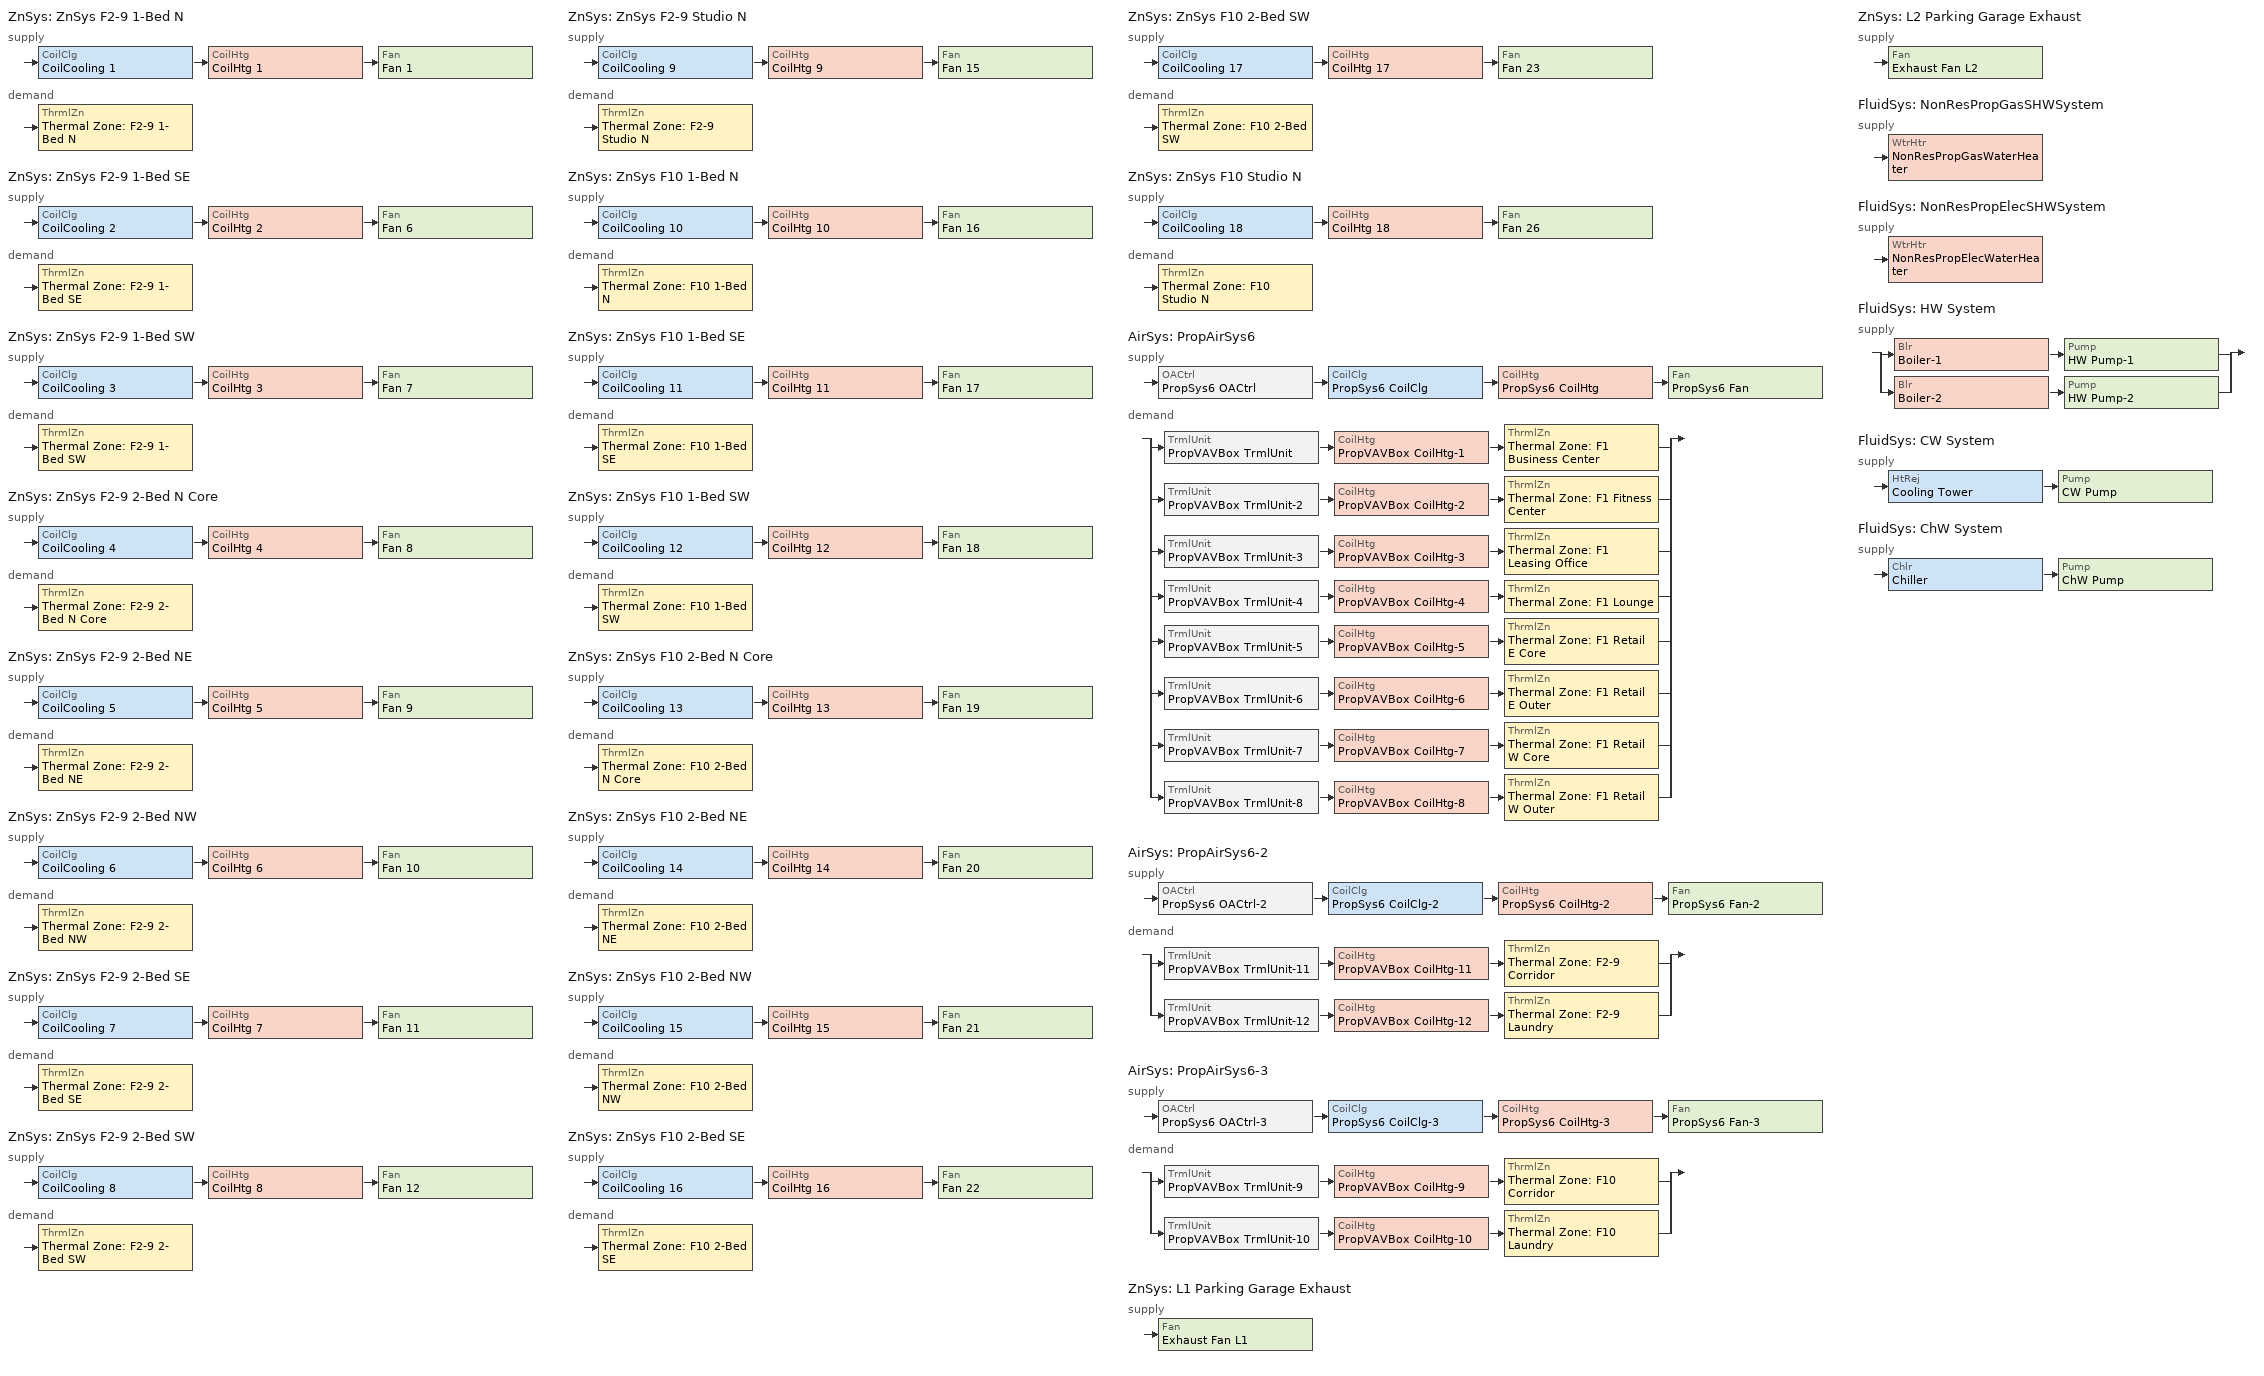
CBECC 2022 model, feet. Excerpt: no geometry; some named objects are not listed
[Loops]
ZnSys 'ZnSys F2-9 1-Bed N'
 supply: CoilClg 'CoilCooling 1' > CoilHtg 'CoilHtg 1' > Fan 'Fan 1'
 demand: ThrmlZn 'Thermal Zone: F2-9 1-Bed N'
ZnSys 'ZnSys F2-9 1-Bed SE'
 supply: CoilClg 'CoilCooling 2' > CoilHtg 'CoilHtg 2' > Fan 'Fan 6'
 demand: ThrmlZn 'Thermal Zone: F2-9 1-Bed SE'
ZnSys 'ZnSys F2-9 1-Bed SW'
 supply: CoilClg 'CoilCooling 3' > CoilHtg 'CoilHtg 3' > Fan 'Fan 7'
 demand: ThrmlZn 'Thermal Zone: F2-9 1-Bed SW'
ZnSys 'ZnSys F2-9 2-Bed N Core'
 supply: CoilClg 'CoilCooling 4' > CoilHtg 'CoilHtg 4' > Fan 'Fan 8'
 demand: ThrmlZn 'Thermal Zone: F2-9 2-Bed N Core'
ZnSys 'ZnSys F2-9 2-Bed NE'
 supply: CoilClg 'CoilCooling 5' > CoilHtg 'CoilHtg 5' > Fan 'Fan 9'
 demand: ThrmlZn 'Thermal Zone: F2-9 2-Bed NE'
ZnSys 'ZnSys F2-9 2-Bed NW'
 supply: CoilClg 'CoilCooling 6' > CoilHtg 'CoilHtg 6' > Fan 'Fan 10'
 demand: ThrmlZn 'Thermal Zone: F2-9 2-Bed NW'
ZnSys 'ZnSys F2-9 2-Bed SE'
 supply: CoilClg 'CoilCooling 7' > CoilHtg 'CoilHtg 7' > Fan 'Fan 11'
 demand: ThrmlZn 'Thermal Zone: F2-9 2-Bed SE'
ZnSys 'ZnSys F2-9 2-Bed SW'
 supply: CoilClg 'CoilCooling 8' > CoilHtg 'CoilHtg 8' > Fan 'Fan 12'
 demand: ThrmlZn 'Thermal Zone: F2-9 2-Bed SW'
ZnSys 'ZnSys F2-9 Studio N'
 supply: CoilClg 'CoilCooling 9' > CoilHtg 'CoilHtg 9' > Fan 'Fan 15'
 demand: ThrmlZn 'Thermal Zone: F2-9 Studio N'
ZnSys 'ZnSys F10 1-Bed N'
 supply: CoilClg 'CoilCooling 10' > CoilHtg 'CoilHtg 10' > Fan 'Fan 16'
 demand: ThrmlZn 'Thermal Zone: F10 1-Bed N'
ZnSys 'ZnSys F10 1-Bed SE'
 supply: CoilClg 'CoilCooling 11' > CoilHtg 'CoilHtg 11' > Fan 'Fan 17'
 demand: ThrmlZn 'Thermal Zone: F10 1-Bed SE'
ZnSys 'ZnSys F10 1-Bed SW'
 supply: CoilClg 'CoilCooling 12' > CoilHtg 'CoilHtg 12' > Fan 'Fan 18'
 demand: ThrmlZn 'Thermal Zone: F10 1-Bed SW'
ZnSys 'ZnSys F10 2-Bed N Core'
 supply: CoilClg 'CoilCooling 13' > CoilHtg 'CoilHtg 13' > Fan 'Fan 19'
 demand: ThrmlZn 'Thermal Zone: F10 2-Bed N Core'
ZnSys 'ZnSys F10 2-Bed NE'
 supply: CoilClg 'CoilCooling 14' > CoilHtg 'CoilHtg 14' > Fan 'Fan 20'
 demand: ThrmlZn 'Thermal Zone: F10 2-Bed NE'
ZnSys 'ZnSys F10 2-Bed NW'
 supply: CoilClg 'CoilCooling 15' > CoilHtg 'CoilHtg 15' > Fan 'Fan 21'
 demand: ThrmlZn 'Thermal Zone: F10 2-Bed NW'
ZnSys 'ZnSys F10 2-Bed SE'
 supply: CoilClg 'CoilCooling 16' > CoilHtg 'CoilHtg 16' > Fan 'Fan 22'
 demand: ThrmlZn 'Thermal Zone: F10 2-Bed SE'
ZnSys 'ZnSys F10 2-Bed SW'
 supply: CoilClg 'CoilCooling 17' > CoilHtg 'CoilHtg 17' > Fan 'Fan 23'
 demand: ThrmlZn 'Thermal Zone: F10 2-Bed SW'
ZnSys 'ZnSys F10 Studio N'
 supply: CoilClg 'CoilCooling 18' > CoilHtg 'CoilHtg 18' > Fan 'Fan 26'
 demand: ThrmlZn 'Thermal Zone: F10 Studio N'
AirSys 'PropAirSys6'
 supply: OACtrl 'PropSys6 OACtrl' > CoilClg 'PropSys6 CoilClg' > CoilHtg 'PropSys6 CoilHtg' > Fan 'PropSys6 Fan'
 demand: split
  | TrmlUnit 'PropVAVBox TrmlUnit' > CoilHtg 'PropVAVBox CoilHtg-1' > ThrmlZn 'Thermal Zone: F1 Business Center'
  | TrmlUnit 'PropVAVBox TrmlUnit-2' > CoilHtg 'PropVAVBox CoilHtg-2' > ThrmlZn 'Thermal Zone: F1 Fitness Center'
  | TrmlUnit 'PropVAVBox TrmlUnit-3' > CoilHtg 'PropVAVBox CoilHtg-3' > ThrmlZn 'Thermal Zone: F1 Leasing Office'
  | TrmlUnit 'PropVAVBox TrmlUnit-4' > CoilHtg 'PropVAVBox CoilHtg-4' > ThrmlZn 'Thermal Zone: F1 Lounge'
  | TrmlUnit 'PropVAVBox TrmlUnit-5' > CoilHtg 'PropVAVBox CoilHtg-5' > ThrmlZn 'Thermal Zone: F1 Retail E Core'
  | TrmlUnit 'PropVAVBox TrmlUnit-6' > CoilHtg 'PropVAVBox CoilHtg-6' > ThrmlZn 'Thermal Zone: F1 Retail E Outer'
  | TrmlUnit 'PropVAVBox TrmlUnit-7' > CoilHtg 'PropVAVBox CoilHtg-7' > ThrmlZn 'Thermal Zone: F1 Retail W Core'
  | TrmlUnit 'PropVAVBox TrmlUnit-8' > CoilHtg 'PropVAVBox CoilHtg-8' > ThrmlZn 'Thermal Zone: F1 Retail W Outer'
AirSys 'PropAirSys6-2'
 supply: OACtrl 'PropSys6 OACtrl-2' > CoilClg 'PropSys6 CoilClg-2' > CoilHtg 'PropSys6 CoilHtg-2' > Fan 'PropSys6 Fan-2'
 demand: split
  | TrmlUnit 'PropVAVBox TrmlUnit-11' > CoilHtg 'PropVAVBox CoilHtg-11' > ThrmlZn 'Thermal Zone: F2-9 Corridor'
  | TrmlUnit 'PropVAVBox TrmlUnit-12' > CoilHtg 'PropVAVBox CoilHtg-12' > ThrmlZn 'Thermal Zone: F2-9 Laundry'
AirSys 'PropAirSys6-3'
 supply: OACtrl 'PropSys6 OACtrl-3' > CoilClg 'PropSys6 CoilClg-3' > CoilHtg 'PropSys6 CoilHtg-3' > Fan 'PropSys6 Fan-3'
 demand: split
  | TrmlUnit 'PropVAVBox TrmlUnit-9' > CoilHtg 'PropVAVBox CoilHtg-9' > ThrmlZn 'Thermal Zone: F10 Corridor'
  | TrmlUnit 'PropVAVBox TrmlUnit-10' > CoilHtg 'PropVAVBox CoilHtg-10' > ThrmlZn 'Thermal Zone: F10 Laundry'
ZnSys 'L1 Parking Garage Exhaust'
 supply: Fan 'Exhaust Fan L1'
ZnSys 'L2 Parking Garage Exhaust'
 supply: Fan 'Exhaust Fan L2'
FluidSys 'NonResPropGasSHWSystem'
 supply: WtrHtr 'NonResPropGasWaterHeater'
FluidSys 'NonResPropElecSHWSystem'
 supply: WtrHtr 'NonResPropElecWaterHeater'
FluidSys 'HW System'
 supply: split
  | Blr 'Boiler-1' > Pump 'HW Pump-1'
  | Blr 'Boiler-2' > Pump 'HW Pump-2'
FluidSys 'CW System'
 supply: HtRej 'Cooling Tower' > Pump 'CW Pump'
FluidSys 'ChW System'
 supply: Chlr 'Chiller' > Pump 'ChW Pump'
[ZnSys]
Name | Type | Cnt | ExhSysType | ExhCtrlMthd
ZnSys F2-9 1-Bed N; ZnSys F2-9 1-Bed SE; ZnSys F2-9 1-Bed SW; ZnSys F2-9 Studio N | FPFC | 16
ZnSys F2-9 2-Bed N Core; ZnSys F2-9 2-Bed NE; ZnSys F2-9 2-Bed NW; ZnSys F2-9 2-Bed SE; ZnSys F2-9 2-Bed SW | FPFC | 8
ZnSys F10 1-Bed N; ZnSys F10 1-Bed SE; ZnSys F10 1-Bed SW; ZnSys F10 Studio N | FPFC | 2
ZnSys F10 2-Bed N Core; ZnSys F10 2-Bed NE; ZnSys F10 2-Bed NW; ZnSys F10 2-Bed SE; ZnSys F10 2-Bed SW | FPFC
L1 Parking Garage Exhaust; L2 Parking Garage Exhaust | Exhaust |  | ParkingGarage | COControl
[CoilClg] Type=ChilledWater; FluidSegInRef=ChW Supply; FluidSegOutRef=ChW Return
Name | Sys
CoilCooling 1 | ZnSys F2-9 1-Bed N
CoilCooling 2 | ZnSys F2-9 1-Bed SE
CoilCooling 3 | ZnSys F2-9 1-Bed SW
CoilCooling 4 | ZnSys F2-9 2-Bed N Core
CoilCooling 5 | ZnSys F2-9 2-Bed NE
CoilCooling 6 | ZnSys F2-9 2-Bed NW
CoilCooling 7 | ZnSys F2-9 2-Bed SE
CoilCooling 8 | ZnSys F2-9 2-Bed SW
CoilCooling 9 | ZnSys F2-9 Studio N
CoilCooling 10 | ZnSys F10 1-Bed N
CoilCooling 11 | ZnSys F10 1-Bed SE
CoilCooling 12 | ZnSys F10 1-Bed SW
CoilCooling 13 | ZnSys F10 2-Bed N Core
CoilCooling 14 | ZnSys F10 2-Bed NE
CoilCooling 15 | ZnSys F10 2-Bed NW
CoilCooling 16 | ZnSys F10 2-Bed SE
CoilCooling 17 | ZnSys F10 2-Bed SW
CoilCooling 18 | ZnSys F10 Studio N
PropSys6 CoilClg | PropAirSys6
PropSys6 CoilClg-2 | PropAirSys6-2
PropSys6 CoilClg-3 | PropAirSys6-3
[CoilHtg] Type=HotWater; FluidSegInRef=HW Supply; FluidSegOutRef=HW Return
Name | Sys
CoilHtg 1 | ZnSys F2-9 1-Bed N
CoilHtg 2 | ZnSys F2-9 1-Bed SE
CoilHtg 3 | ZnSys F2-9 1-Bed SW
CoilHtg 4 | ZnSys F2-9 2-Bed N Core
CoilHtg 5 | ZnSys F2-9 2-Bed NE
CoilHtg 6 | ZnSys F2-9 2-Bed NW
CoilHtg 7 | ZnSys F2-9 2-Bed SE
CoilHtg 8 | ZnSys F2-9 2-Bed SW
CoilHtg 9 | ZnSys F2-9 Studio N
CoilHtg 10 | ZnSys F10 1-Bed N
CoilHtg 11 | ZnSys F10 1-Bed SE
CoilHtg 12 | ZnSys F10 1-Bed SW
CoilHtg 13 | ZnSys F10 2-Bed N Core
CoilHtg 14 | ZnSys F10 2-Bed NE
CoilHtg 15 | ZnSys F10 2-Bed NW
CoilHtg 16 | ZnSys F10 2-Bed SE
CoilHtg 17 | ZnSys F10 2-Bed SW
CoilHtg 18 | ZnSys F10 Studio N
PropSys6 CoilHtg; PropVAVBox CoilHtg-1; PropVAVBox CoilHtg-2; PropVAVBox CoilHtg-3; PropVAVBox CoilHtg-4; PropVAVBox CoilHtg-5; PropVAVBox CoilHtg-6; PropVAVBox CoilHtg-7; PropVAVBox CoilHtg-8 | PropAirSys6
PropSys6 CoilHtg-2; PropVAVBox CoilHtg-11; PropVAVBox CoilHtg-12 | PropAirSys6-2
PropSys6 CoilHtg-3; PropVAVBox CoilHtg-9; PropVAVBox CoilHtg-10 | PropAirSys6-3
[Fan]
Name | Sys | CtrlMthd
Fan 1 | ZnSys F2-9 1-Bed N | ConstantVolume
Fan 6 | ZnSys F2-9 1-Bed SE | ConstantVolume
Fan 7 | ZnSys F2-9 1-Bed SW | ConstantVolume
Fan 8 | ZnSys F2-9 2-Bed N Core | ConstantVolume
Fan 9 | ZnSys F2-9 2-Bed NE | ConstantVolume
Fan 10 | ZnSys F2-9 2-Bed NW | ConstantVolume
Fan 11 | ZnSys F2-9 2-Bed SE | ConstantVolume
Fan 12 | ZnSys F2-9 2-Bed SW | ConstantVolume
Fan 15 | ZnSys F2-9 Studio N | ConstantVolume
Fan 16 | ZnSys F10 1-Bed N | ConstantVolume
Fan 17 | ZnSys F10 1-Bed SE | ConstantVolume
Fan 18 | ZnSys F10 1-Bed SW | ConstantVolume
Fan 19 | ZnSys F10 2-Bed N Core | ConstantVolume
Fan 20 | ZnSys F10 2-Bed NE | ConstantVolume
Fan 21 | ZnSys F10 2-Bed NW | ConstantVolume
Fan 22 | ZnSys F10 2-Bed SE | ConstantVolume
Fan 23 | ZnSys F10 2-Bed SW | ConstantVolume
Fan 26 | ZnSys F10 Studio N | ConstantVolume
PropSys6 Fan | PropAirSys6 | VariableSpeedDrive
PropSys6 Fan-2 | PropAirSys6-2 | VariableSpeedDrive
PropSys6 Fan-3 | PropAirSys6-3 | VariableSpeedDrive
Exhaust Fan L1 | L1 Parking Garage Exhaust | VariableSpeedDrive
Exhaust Fan L2 | L2 Parking Garage Exhaust | VariableSpeedDrive
[AirSys] Type=VAV; CtrlSysType=DDCToZone
Name | OptStart | Cnt
PropAirSys6 | 1
PropAirSys6-2 | 1 | 8
PropAirSys6-3 | 0
[AirSeg]
Name | Sys | Type
PropSys6 SupAirSeg | PropAirSys6 | Supply
PropSys6 RetAirSeg | PropAirSys6 | Return
PropSys6 SupAirSeg-2 | PropAirSys6-2 | Supply
PropSys6 RetAirSeg-2 | PropAirSys6-2 | Return
PropSys6 SupAirSeg-3 | PropAirSys6-3 | Supply
PropSys6 RetAirSeg-3 | PropAirSys6-3 | Return
[OACtrl]
Name | Sys | EconoCtrlMthd | EconoIntegration | AirSegSupRef | AirSegRetRef
PropSys6 OACtrl | PropAirSys6 | DifferentialDryBulb | Integrated | PropSys6 SupAirSeg | PropSys6 RetAirSeg
PropSys6 OACtrl-2 | PropAirSys6-2 |  |  | PropSys6 SupAirSeg-2 | PropSys6 RetAirSeg-2
PropSys6 OACtrl-3 | PropAirSys6-3 |  |  | PropSys6 SupAirSeg-3 | PropSys6 RetAirSeg-3
[TrmlUnit] Type=VAVReheatBox; ReheatCtrlMthd=DualMaximum
Name | Sys | ZnServedRef | Cnt
PropVAVBox TrmlUnit | PropAirSys6 | Thermal Zone: F1 Business Center
PropVAVBox TrmlUnit-2 | PropAirSys6 | Thermal Zone: F1 Fitness Center
PropVAVBox TrmlUnit-3 | PropAirSys6 | Thermal Zone: F1 Leasing Office
PropVAVBox TrmlUnit-4 | PropAirSys6 | Thermal Zone: F1 Lounge
PropVAVBox TrmlUnit-5 | PropAirSys6 | Thermal Zone: F1 Retail E Core | 2
PropVAVBox TrmlUnit-6 | PropAirSys6 | Thermal Zone: F1 Retail E Outer
PropVAVBox TrmlUnit-7 | PropAirSys6 | Thermal Zone: F1 Retail W Core | 2
PropVAVBox TrmlUnit-8 | PropAirSys6 | Thermal Zone: F1 Retail W Outer
PropVAVBox TrmlUnit-11 | PropAirSys6-2 | Thermal Zone: F2-9 Corridor
PropVAVBox TrmlUnit-12 | PropAirSys6-2 | Thermal Zone: F2-9 Laundry
PropVAVBox TrmlUnit-9 | PropAirSys6-3 | Thermal Zone: F10 Corridor
PropVAVBox TrmlUnit-10 | PropAirSys6-3 | Thermal Zone: F10 Laundry
[FluidSys]
NonResPropGasSHWSystem; NonResPropElecSHWSystem: Type=ServiceHotWater
HW System: Type=HotWater; CtrlType=DDC
CW System: Type=CondenserWater; FixedSupTemp=70
ChW System: Type=ChilledWater; CtrlType=DDC; TempCtrl=OutsideAirReset; RstSupHi=54; RstSupLow=44; RstOutdrHi=60; RstOutdrLow=80
[FluidSeg]
Name | Sys | Type | Src
NonResPropGasSHWPriSupSeg | NonResPropGasSHWSystem | PrimarySupply
NonResPropGasSHWMuniInlet | NonResPropGasSHWSystem | MakeupFluid | MunicipalWater
NonResPropElecSHWPriSupSeg | NonResPropElecSHWSystem | PrimarySupply
NonResPropElecSHWMuniInlet | NonResPropElecSHWSystem | MakeupFluid | MunicipalWater
HW Supply | HW System | PrimarySupply
HW Return | HW System | PrimaryReturn
CW Supply | CW System | PrimarySupply
CW Return | CW System | PrimaryReturn
ChW Supply | ChW System | PrimarySupply
ChW Return | ChW System | PrimaryReturn
[WtrHtr]
Name | Sys | FluidSegOutRef | FluidSegMakeupRef | StorCap | FuelSrc | CapRtd | IsUEFRtd | InpPwr
NonResPropGasWaterHeater | NonResPropGasSHWSystem | NonResPropGasSHWPriSupSeg | NonResPropGasSHWMuniInlet | 11.914 | Gas | 14810.9 | 0
NonResPropElecWaterHeater | NonResPropElecSHWSystem | NonResPropElecSHWPriSupSeg | NonResPropElecSHWMuniInlet | 18.086 | Electricity |  |  | 5.27
[Blr] Sys=HW System; Type=HotWater; FuelSrc=Gas; DraftType=MechanicalNoncondensing; FluidSegInRef=HW Return; FluidSegOutRef=HW Supply; CapRtd=871033
Boiler-1; Boiler-2
[Pump]
Name | Sys | SpdCtrl | TotHd | MtrEff
HW Pump-1; HW Pump-2 | HW System | VariableSpeed | 61.1022 | 0.865
CW Pump | CW System | ConstantSpeed
ChW Pump | ChW System | VariableSpeed
[HtRej]
Cooling Tower: Sys=CW System; Type=OpenTower; ModCtrl=VariableSpeedDrive; FluidSegInRef=CW Return; FluidSegOutRef=CW Supply; CapRtd=2.12607e+06; TotFanHP=10.1406; AirFlowCap=42184.4
[Chlr]
Chiller: Sys=ChW System; Type=Screw; FuelSrc=Electric; CndsrType=Fluid; CndsrFluidSegInRef=CW Supply; CndsrFluidSegOutRef=CW Return; EvapFluidSegInRef=ChW Return; EvapFluidSegOutRef=ChW Supply; EvapHasBypass=0; CapRtd=1.75235e+06; KwPerTon=0.75; IPLVKwPerTon=0.38
